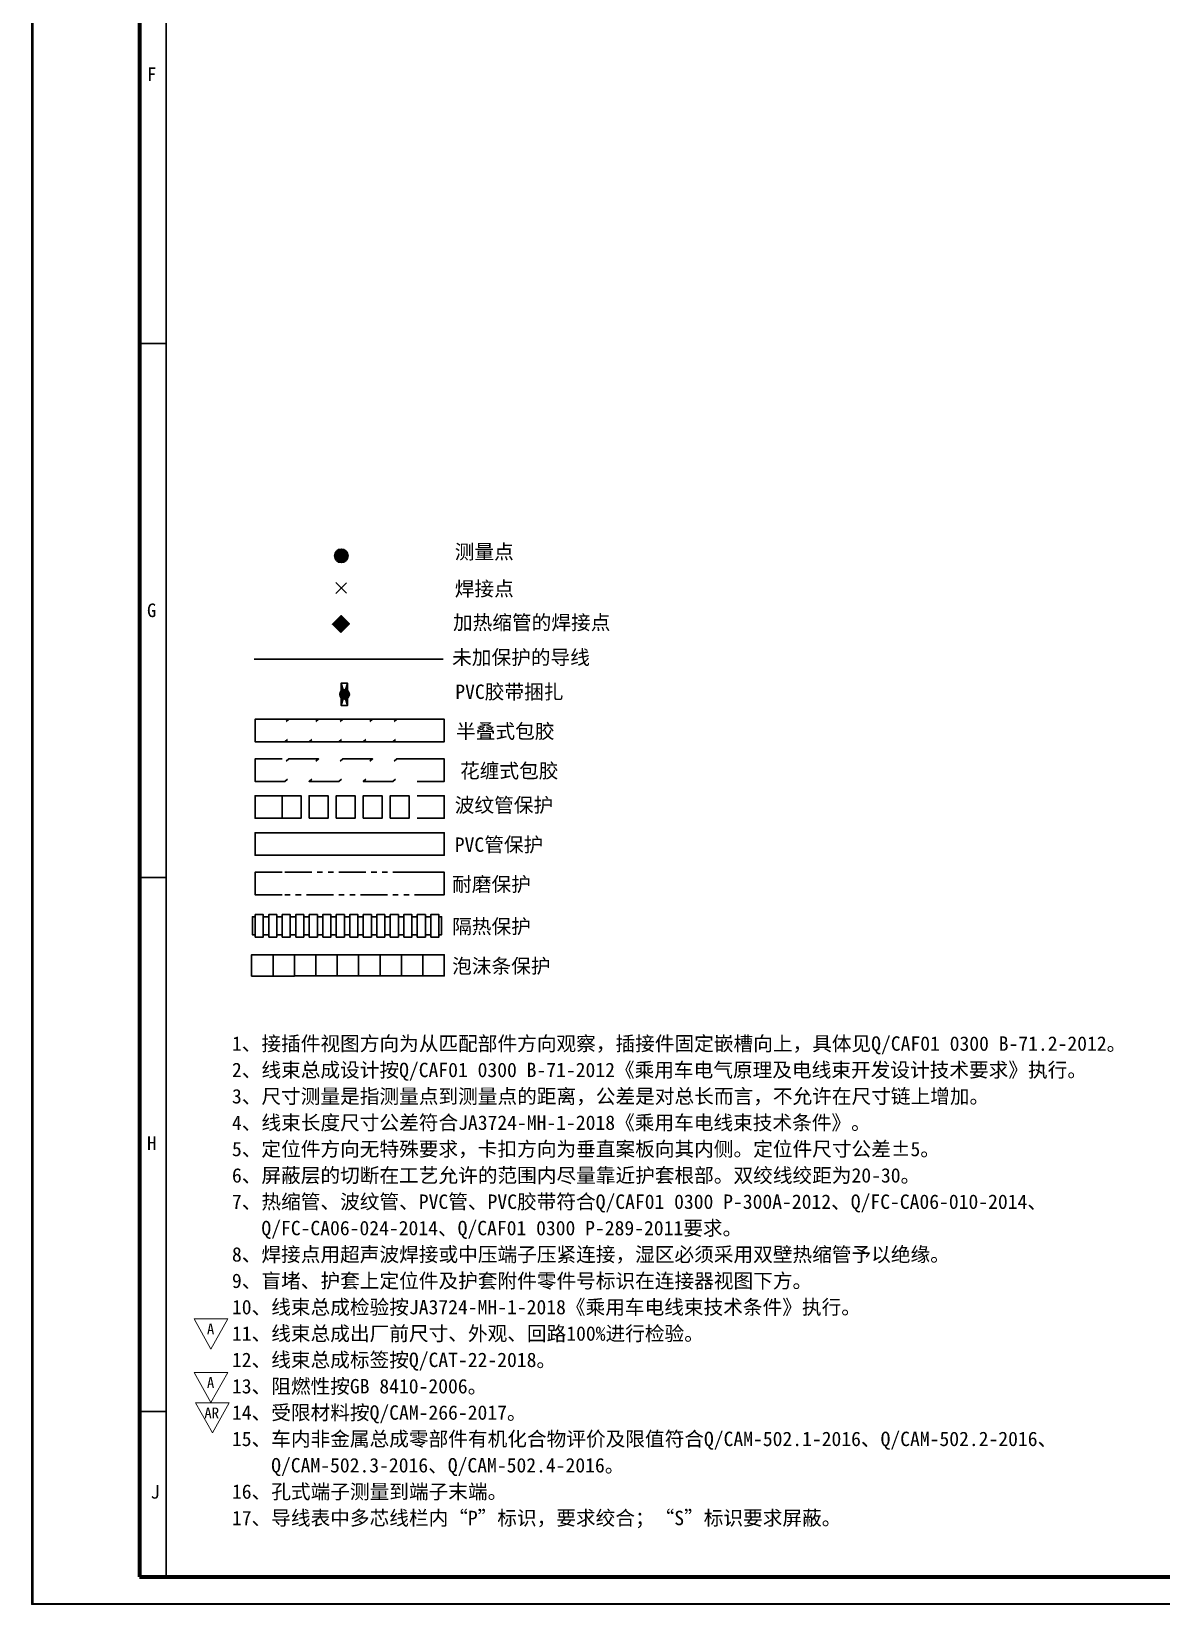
# Model space of a CAD drawing. Header units: millimetres. Extents: x 6 to 3615, y -854 to 0.
# Drawn here: x 6.3 to 220.5, y -851.3 to -553.2 of the extents above; entities that cross this region are included whole.
import ezdxf

# ---------------------------------------------------------------- set-up
doc = ezdxf.new("R2010")
doc.units = ezdxf.units.MM
doc.styles.add('4eff5b8b_Style', font='simfang.ttf')

msp = doc.modelspace()

# ---------------------------------------------------------------- hatches: boundary and pattern name
h = msp.add_hatch(color=256)
edge = h.paths.add_edge_path()
edge.add_arc((65.06, -652.59), 1.28, 0, 360)
h = msp.add_hatch(color=256)
edge = h.paths.add_edge_path()
edge.add_arc((65.06, -652.59), 1.28, 0, 360)
for points in [[(63.39, -665.55), (64.96, -667.12), (66.61, -665.47), (65.04, -663.9)], [(64.96, -667.12), (64.96, -667.12), (66.61, -665.47), (65.04, -663.9), (63.39, -665.55)]]:
    msp.add_hatch(color=256).paths.add_polyline_path(points)
h = msp.add_hatch(color=256)
edge = h.paths.add_edge_path()
edge.add_arc((65.68, -678.84), 0.909, 0, 360)
h = msp.add_hatch(color=256)
edge = h.paths.add_edge_path()
edge.add_arc((65.68, -678.84), 0.909, 0, 360)

# ---------------------------------------------------------------- linework, layer by layer
at = {"linetype": 'Continuous', "lineweight": 30}
for p, q in [((65.04, -663.9), (63.39, -665.55)), ((65.04, -663.9), (63.39, -665.55)), ((65.04, -663.9), (63.39, -665.55)), ((65.04, -663.9), (63.39, -665.55)), ((66.61, -665.47), (65.04, -663.9)), ((66.61, -665.47), (65.04, -663.9)), ((66.61, -665.47), (65.04, -663.9)), ((66.61, -665.47), (65.04, -663.9)), ((64.96, -667.12), (63.39, -665.55)), ((63.39, -665.55), (64.96, -667.12)), ((63.39, -665.55), (64.96, -667.12)), ((63.39, -665.55), (64.96, -667.12)), ((64.96, -667.12), (66.61, -665.47)), ((64.96, -667.12), (66.61, -665.47)), ((64.96, -667.12), (66.61, -665.47)), ((64.96, -667.12), (66.61, -665.47)), ((64.96, -667.12), (64.96, -667.12)), ((64.96, -667.12), (64.96, -667.12)), ((62.55, -698.06), (58.97, -698.06)), ((58.97, -698.06), (58.97, -702.32)), ((62.55, -702.32), (62.55, -698.06)), ((67.67, -698.06), (64.09, -698.06)), ((64.09, -698.06), (64.09, -702.32)), ((67.67, -702.32), (67.67, -698.06)), ((72.79, -698.06), (69.21, -698.06)), ((69.21, -698.06), (69.21, -702.32)), ((72.79, -702.32), (72.79, -698.06)), ((77.91, -698.06), (74.33, -698.06)), ((74.33, -698.06), (74.33, -702.32)), ((77.91, -702.32), (77.91, -698.06)), ((58.97, -702.32), (62.55, -702.32)), ((64.09, -702.32), (67.67, -702.32)), ((69.21, -702.32), (72.79, -702.32)), ((74.33, -702.32), (77.91, -702.32)), ((53.85, -705.06), (48.73, -705.06)), ((48.73, -705.06), (48.73, -709.33)), ((58.97, -705.06), (53.85, -705.06)), ((64.09, -705.06), (58.97, -705.06)), ((69.21, -705.06), (64.09, -705.06)), ((74.33, -705.06), (69.21, -705.06)), ((79.44, -705.06), (74.33, -705.06)), ((84.56, -705.06), (79.44, -705.06)), ((84.56, -709.33), (84.56, -705.06)), ((48.73, -709.33), (53.85, -709.33)), ((53.85, -709.33), (58.97, -709.33)), ((58.97, -709.33), (64.09, -709.33)), ((64.09, -709.33), (69.21, -709.33)), ((69.21, -709.33), (74.33, -709.33)), ((74.33, -709.33), (79.44, -709.33)), ((79.44, -709.33), (84.56, -709.33)), ((48.75, -724.83), (48.75, -720.56)), ((48.75, -720.56), (50.28, -720.56)), ((50.28, -720.56), (50.28, -724.83)), ((51.3, -724.83), (51.3, -720.56)), ((51.3, -720.56), (52.84, -720.56)), ((52.84, -720.56), (52.84, -724.83)), ((53.86, -724.83), (53.86, -720.56)), ((53.86, -720.56), (55.4, -720.56)), ((55.4, -720.56), (55.4, -724.83)), ((56.42, -724.83), (56.42, -720.56)), ((56.42, -720.56), (57.96, -720.56)), ((57.96, -720.56), (57.96, -724.83)), ((58.98, -724.83), (58.98, -720.56)), ((58.98, -720.56), (60.52, -720.56)), ((60.52, -720.56), (60.52, -724.83)), ((61.54, -724.83), (61.54, -720.56)), ((61.54, -720.56), (63.08, -720.56)), ((63.08, -720.56), (63.08, -724.83)), ((64.1, -724.83), (64.1, -720.56)), ((64.1, -720.56), (65.64, -720.56)), ((65.64, -720.56), (65.64, -724.83)), ((66.66, -724.83), (66.66, -720.56)), ((66.66, -720.56), (68.2, -720.56)), ((68.2, -720.56), (68.2, -724.83)), ((69.22, -724.83), (69.22, -720.56)), ((69.22, -720.56), (70.76, -720.56)), ((70.76, -720.56), (70.76, -724.83)), ((71.78, -724.83), (71.78, -720.56)), ((71.78, -720.56), (73.31, -720.56)), ((73.31, -720.56), (73.31, -724.83)), ((74.34, -724.83), (74.34, -720.56)), ((74.34, -720.56), (75.87, -720.56)), ((75.87, -720.56), (75.87, -724.83)), ((76.9, -724.83), (76.9, -720.56)), ((76.9, -720.56), (78.43, -720.56)), ((78.43, -720.56), (78.43, -724.83)), ((79.46, -724.83), (79.46, -720.56)), ((79.46, -720.56), (80.99, -720.56)), ((80.99, -720.56), (80.99, -724.83)), ((82.01, -724.83), (82.01, -720.56)), ((82.01, -720.56), (83.55, -720.56)), ((83.55, -720.56), (83.55, -724.83)), ((50.28, -724.83), (48.75, -724.83)), ((52.84, -724.83), (51.3, -724.83)), ((55.4, -724.83), (53.86, -724.83)), ((57.96, -724.83), (56.42, -724.83)), ((60.52, -724.83), (58.98, -724.83)), ((63.08, -724.83), (61.54, -724.83)), ((65.64, -724.83), (64.1, -724.83)), ((68.2, -724.83), (66.66, -724.83)), ((70.76, -724.83), (69.22, -724.83)), ((73.31, -724.83), (71.78, -724.83)), ((75.87, -724.83), (74.34, -724.83)), ((78.43, -724.83), (76.9, -724.83)), ((80.99, -724.83), (79.46, -724.83)), ((83.55, -724.83), (82.01, -724.83)), ((52.12, -728.19), (48.06, -728.19)), ((48.06, -728.19), (48.06, -732.22)), ((52.12, -732.22), (52.12, -728.19)), ((56.18, -728.19), (52.12, -728.19)), ((52.12, -728.19), (52.12, -732.22)), ((60.23, -728.18), (56.17, -728.18)), ((56.17, -728.18), (56.17, -732.21)), ((56.18, -732.22), (56.18, -728.19)), ((60.23, -732.21), (60.23, -728.18)), ((64.29, -728.18), (60.23, -728.18)), ((60.23, -728.18), (60.23, -732.21)), ((64.29, -732.21), (64.29, -728.18)), ((68.35, -728.18), (64.29, -728.18)), ((64.29, -728.18), (64.29, -732.21)), ((68.35, -732.21), (68.35, -728.18)), ((72.41, -728.18), (68.35, -728.18)), ((68.35, -728.18), (68.35, -732.21)), ((76.45, -728.18), (72.4, -728.18)), ((72.4, -728.18), (72.4, -732.2)), ((72.41, -732.21), (72.41, -728.18)), ((76.45, -732.2), (76.45, -728.18)), ((80.52, -728.18), (76.46, -728.18)), ((76.46, -728.18), (76.46, -732.2)), ((80.52, -732.2), (80.52, -728.18)), ((84.58, -728.18), (80.52, -728.18)), ((80.52, -728.18), (80.52, -732.2)), ((84.58, -732.2), (84.58, -728.18)), ((48.06, -732.22), (52.12, -732.22)), ((48.06, -732.22), (48.06, -732.22)), ((52.12, -732.22), (56.18, -732.22)), ((52.12, -732.22), (52.12, -732.22)), ((56.17, -732.21), (60.23, -732.21)), ((56.17, -732.21), (56.17, -732.21)), ((60.23, -732.21), (64.29, -732.21)), ((60.23, -732.21), (60.23, -732.21)), ((64.29, -732.21), (68.35, -732.21)), ((64.29, -732.21), (64.29, -732.21)), ((68.35, -732.21), (72.41, -732.21)), ((68.35, -732.21), (68.35, -732.21)), ((72.4, -732.2), (76.45, -732.2)), ((72.4, -732.2), (72.4, -732.2)), ((76.46, -732.2), (80.52, -732.2)), ((76.46, -732.2), (76.46, -732.2)), ((80.52, -732.2), (84.58, -732.2)), ((80.52, -732.2), (80.52, -732.2))]:
    msp.add_line(p, q, dxfattribs=at)
at = {"linetype": 'Continuous', "lineweight": 13}
for points in [[(6.35, 0), (6.35, -851.33)], [(6.55, -0.16), (6.55, -851.22)], [(31.89, -10.28), (31.89, -846.11)], [(31.9, -10.25), (31.9, -846.02)], [(37.19, -797.2), (43.54, -797.2), (40.36, -802.91), (37.19, -797.2)], [(37.19, -807.36), (43.54, -807.36), (40.36, -813.07), (37.19, -807.36)], [(37.46, -813.11), (43.8, -813.11), (40.63, -818.82), (37.46, -813.11)], [(6.35, -851.33), (3615.48, -851.33)]]:
    msp.add_lwpolyline(points, dxfattribs=at)
at = {"linetype": 'Continuous', "lineweight": 30}
for points in [[(6.59, -0.16), (6.59, -851.17)], [(31.9, -846.02), (31.9, -10.25)], [(31.89, -612.36), (26.83, -612.36)], [(64.02, -657.65), (66.06, -659.69)], [(64.02, -659.74), (66.06, -657.69)], [(48.56, -672.19), (84.39, -672.19)], [(65.06, -680.96), (66.23, -680.96), (66.23, -676.69)], [(66.23, -680.96), (65.06, -676.69), (65.06, -680.96), (66.23, -676.69), (65.06, -676.69)], [(58.97, -687.83), (53.85, -687.83), (48.73, -687.83), (48.73, -683.56), (53.85, -683.56), (58.97, -683.56), (64.09, -683.56), (69.21, -683.56), (74.33, -683.56), (79.44, -683.56), (84.56, -683.56), (84.56, -687.83), (79.44, -687.83), (74.33, -687.83), (69.21, -687.83)], [(55.13, -683.56), (54.62, -683.99)], [(60.76, -683.56), (60.25, -683.99)], [(65.37, -683.56), (64.86, -683.99)], [(71, -683.56), (70.49, -683.99)], [(75.6, -683.56), (75.09, -683.99)], [(54.36, -687.83), (54.88, -687.4)], [(69.72, -687.4), (69.21, -687.83), (64.09, -687.83), (58.97, -687.83), (59.48, -687.4)], [(64.6, -687.83), (65.11, -687.4)], [(74.84, -687.83), (75.35, -687.4)], [(53.85, -691.06), (48.73, -691.06), (48.73, -695.33), (53.85, -695.33), (54.36, -695.33), (54.88, -694.9)], [(60.25, -691.49), (60.76, -691.06), (58.97, -691.06), (55.13, -691.06), (54.62, -691.49)], [(70.49, -691.49), (71, -691.06), (69.21, -691.06), (65.37, -691.06), (64.86, -691.49)], [(79.44, -695.33), (84.56, -695.33), (84.56, -691.06), (79.44, -691.06), (75.6, -691.06), (75.09, -691.49)], [(65.11, -694.9), (64.6, -695.33), (64.09, -695.33), (58.97, -695.33), (59.48, -694.9)], [(75.35, -694.9), (74.84, -695.33), (74.33, -695.33), (69.21, -695.33), (69.72, -694.9)], [(53.85, -698.06), (48.73, -698.06), (48.73, -702.32), (53.85, -702.32), (57.43, -702.32), (57.43, -698.06), (53.85, -698.06), (53.85, -702.32)], [(79.44, -698.06), (84.56, -698.06), (84.56, -702.32), (79.44, -702.32)], [(31.89, -713.55), (26.83, -713.55)], [(53.85, -716.82), (48.73, -716.82), (48.73, -712.56), (53.85, -712.56)], [(54.36, -712.56), (58.97, -712.56), (59.48, -712.56)], [(60.51, -712.56), (61.53, -712.56)], [(62.55, -712.56), (63.58, -712.56)], [(64.6, -712.56), (69.21, -712.56), (69.72, -712.56)], [(70.74, -712.56), (71.77, -712.56)], [(72.79, -712.56), (73.81, -712.56)], [(78.93, -716.82), (79.44, -716.82), (84.56, -716.82), (84.56, -712.56), (79.44, -712.56), (74.84, -712.56)], [(54.36, -716.82), (55.39, -716.82)], [(56.41, -716.82), (57.43, -716.82)], [(58.46, -716.82), (58.97, -716.82), (63.58, -716.82)], [(64.6, -716.82), (65.62, -716.82)], [(66.65, -716.82), (67.67, -716.82)], [(68.7, -716.82), (69.21, -716.82), (73.81, -716.82)], [(74.84, -716.82), (75.86, -716.82)], [(76.89, -716.82), (77.91, -716.82)], [(48.75, -720.99), (48.23, -720.99), (48.23, -724.4), (48.75, -724.4)], [(50.28, -720.99), (51.3, -720.99)], [(52.84, -720.99), (53.35, -720.99), (53.86, -720.99)], [(55.4, -720.99), (56.42, -720.99)], [(57.96, -720.99), (58.47, -720.99), (58.98, -720.99)], [(60.52, -720.99), (61.54, -720.99)], [(63.08, -720.99), (63.59, -720.99), (64.1, -720.99)], [(65.64, -720.99), (66.66, -720.99)], [(68.2, -720.99), (68.71, -720.99), (69.22, -720.99)], [(70.76, -720.99), (71.78, -720.99)], [(73.31, -720.99), (73.83, -720.99), (74.34, -720.99)], [(75.87, -720.99), (76.9, -720.99)], [(78.43, -720.99), (78.94, -720.99), (79.46, -720.99)], [(80.99, -720.99), (82.01, -720.99)], [(83.55, -724.4), (84.06, -724.4), (84.06, -720.99), (83.55, -720.99)], [(50.28, -724.4), (51.3, -724.4)], [(52.84, -724.4), (53.35, -724.4), (53.86, -724.4)], [(55.4, -724.4), (56.42, -724.4)], [(57.96, -724.4), (58.47, -724.4), (58.98, -724.4)], [(60.52, -724.4), (61.54, -724.4)], [(63.08, -724.4), (63.59, -724.4), (64.1, -724.4)], [(65.64, -724.4), (66.66, -724.4)], [(68.2, -724.4), (68.71, -724.4), (69.22, -724.4)], [(70.76, -724.4), (71.78, -724.4)], [(73.31, -724.4), (73.83, -724.4), (74.34, -724.4)], [(75.87, -724.4), (76.9, -724.4)], [(78.43, -724.4), (78.94, -724.4), (79.46, -724.4)], [(80.99, -724.4), (82.01, -724.4)], [(31.89, -814.75), (26.83, -814.75)], [(1208.83, -851.17), (6.59, -851.17)]]:
    msp.add_lwpolyline(points, dxfattribs=at)
at = {"linetype": 'Continuous', "lineweight": 70}
for points in [[(26.83, -5.22), (26.83, -846.11)], [(26.83, -846.11), (3610.09, -846.11)]]:
    msp.add_lwpolyline(points, dxfattribs=at)
at = {"linetype": 'Continuous', "lineweight": 30}
for points in [[(64.96, -667.12), (66.61, -665.47), (65.04, -663.9), (63.39, -665.55), (64.96, -667.12)], [(58.97, -702.32), (62.55, -702.32), (62.55, -698.06), (58.97, -698.06)], [(64.09, -702.32), (67.67, -702.32), (67.67, -698.06), (64.09, -698.06)], [(69.21, -702.32), (72.79, -702.32), (72.79, -698.06), (69.21, -698.06)], [(74.33, -702.32), (77.91, -702.32), (77.91, -698.06), (74.33, -698.06)], [(58.97, -709.33), (64.09, -709.33), (69.21, -709.33), (74.33, -709.33), (79.44, -709.33), (84.56, -709.33), (84.56, -705.06), (79.44, -705.06), (74.33, -705.06), (69.21, -705.06), (64.09, -705.06), (58.97, -705.06), (53.85, -705.06), (48.73, -705.06), (48.73, -709.33), (53.85, -709.33)], [(48.75, -724.83), (48.75, -720.56), (50.28, -720.56), (50.28, -724.83)], [(51.3, -724.83), (51.3, -720.56), (52.84, -720.56), (52.84, -724.83)], [(53.86, -724.83), (53.86, -720.56), (55.4, -720.56), (55.4, -724.83)], [(56.42, -724.83), (56.42, -720.56), (57.96, -720.56), (57.96, -724.83)], [(58.98, -724.83), (58.98, -720.56), (60.52, -720.56), (60.52, -724.83)], [(61.54, -724.83), (61.54, -720.56), (63.08, -720.56), (63.08, -724.83)], [(64.1, -724.83), (64.1, -720.56), (65.64, -720.56), (65.64, -724.83)], [(66.66, -724.83), (66.66, -720.56), (68.2, -720.56), (68.2, -724.83)], [(69.22, -724.83), (69.22, -720.56), (70.76, -720.56), (70.76, -724.83)], [(71.78, -724.83), (71.78, -720.56), (73.31, -720.56), (73.31, -724.83)], [(74.34, -724.83), (74.34, -720.56), (75.87, -720.56), (75.87, -724.83)], [(76.9, -724.83), (76.9, -720.56), (78.43, -720.56), (78.43, -724.83)], [(79.46, -724.83), (79.46, -720.56), (80.99, -720.56), (80.99, -724.83)], [(82.01, -724.83), (82.01, -720.56), (83.55, -720.56), (83.55, -724.83)], [(48.06, -732.22), (52.12, -732.22), (52.12, -728.19), (48.06, -728.19), (48.06, -732.22)], [(52.12, -732.22), (56.18, -732.22), (56.18, -728.19), (52.12, -728.19), (52.12, -732.22)], [(56.17, -732.21), (60.23, -732.21), (60.23, -728.18), (56.17, -728.18), (56.17, -732.21)], [(60.23, -732.21), (64.29, -732.21), (64.29, -728.18), (60.23, -728.18), (60.23, -732.21)], [(64.29, -732.21), (68.35, -732.21), (68.35, -728.18), (64.29, -728.18), (64.29, -732.21)], [(68.35, -732.21), (72.41, -732.21), (72.41, -728.18), (68.35, -728.18), (68.35, -732.21)], [(72.4, -732.2), (76.45, -732.2), (76.45, -728.18), (72.4, -728.18), (72.4, -732.2)], [(76.46, -732.2), (80.52, -732.2), (80.52, -728.18), (76.46, -728.18), (76.46, -732.2)], [(80.52, -732.2), (84.58, -732.2), (84.58, -728.18), (80.52, -728.18), (80.52, -732.2)]]:
    msp.add_lwpolyline(points, close=True, dxfattribs=at)
for centre, radius in [((65.06, -652.59), 1.28), ((65.06, -652.59), 1.28), ((65.06, -652.59), 1.28), ((65.06, -652.59), 1.28), ((65.65, -678.83), 0.896), ((65.68, -678.84), 0.909), ((65.68, -678.84), 0.909), ((65.68, -678.84), 0.909), ((65.68, -678.84), 0.909)]:
    msp.add_circle(centre, radius, dxfattribs=at)

# ---------------------------------------------------------------- texts
at = {"linetype": 'Continuous', "style": '4eff5b8b_Style'}
for s, height, p in [('F', 2.58, (28.25, -562.6)), ('测量点', 2.734, (86.56, -653.19)), ('焊接点', 2.734, (86.56, -660.19)), ('G', 2.58, (28.25, -664.2)), ('加热缩管的焊接点', 2.734, (86.22, -666.58)), ('未加保护的导线', 2.734, (86.06, -673.19)), ('PVC胶带捆扎', 2.734, (86.66, -679.71)), ('半叠式包胶', 2.734, (86.81, -687.19)), ('花缠式包胶', 2.734, (87.56, -694.69)), ('波纹管保护', 2.734, (86.56, -701.19)), ('PVC管保护', 2.734, (86.56, -708.69)), ('耐磨保护', 2.734, (86.06, -716.19)), ('隔热保护', 2.734, (86.06, -724.19)), ('泡沫条保护', 2.734, (86.06, -731.69)), ('1、接插件视图方向为从匹配部件方向观察，插接件固定嵌槽向上，具体见Q/CAF01 0300 B-71.2-2012。', 2.7326, (44.34, -746.38)), ('2、线束总成设计按Q/CAF01 0300 B-71-2012《乘用车电气原理及电线束开发设计技术要求》执行。', 2.7326, (44.34, -751.38)), ('3、尺寸测量是指测量点到测量点的距离，公差是对总长而言，不允许在尺寸链上增加。', 2.7326, (44.34, -756.37)), ('4、线束长度尺寸公差符合JA3724-MH-1-2018《乘用车电线束技术条件》。', 2.7326, (44.34, -761.37)), ('H', 2.58, (28.25, -765.16)), ('5、定位件方向无特殊要求，卡扣方向为垂直案板向其内侧。定位件尺寸公差±5。', 2.7326, (44.34, -766.36)), ('6、屏蔽层的切断在工艺允许的范围内尽量靠近护套根部。双绞线绞距为20-30。', 2.7326, (44.34, -771.36)), ('7、热缩管、波纹管、PVC管、PVC胶带符合Q/CAF01 0300 P-300A-2012、Q/FC-CA06-010-2014、', 2.7326, (44.34, -776.35)), ('   Q/FC-CA06-024-2014、Q/CAF01 0300 P-289-2011要求。', 2.7326, (44.34, -781.35)), ('8、焊接点用超声波焊接或中压端子压紧连接，湿区必须采用双壁热缩管予以绝缘。', 2.7326, (44.34, -786.34)), ('9、盲堵、护套上定位件及护套附件零件号标识在连接器视图下方。', 2.7326, (44.34, -791.34)), ('10、线束总成检验按JA3724-MH-1-2018《乘用车电线束技术条件》执行。', 2.7326, (44.34, -796.33)), ('A', 2.05, (39.6, -800.13)), ('11、线束总成出厂前尺寸、外观、回路100%进行检验。', 2.7326, (44.34, -801.33)), ('12、线束总成标签按Q/CAT-22-2018。', 2.7326, (44.34, -806.32)), ('A', 2.05, (39.6, -810.29)), ('13、阻燃性按GB 8410-2006。', 2.7326, (44.34, -811.32)), ('14、受限材料按Q/CAM-266-2017。', 2.7326, (44.34, -816.31)), ('AR', 2.049, (39.11, -816.04)), ('15、车内非金属总成零部件有机化合物评价及限值符合Q/CAM-502.1-2016、Q/CAM-502.2-2016、', 2.7326, (44.34, -821.3)), ('    Q/CAM-502.3-2016、Q/CAM-502.4-2016。', 2.7326, (44.34, -826.3)), ('J', 2.58, (28.91, -831.26)), ('16、孔式端子测量到端子末端。', 2.7326, (44.34, -831.29)), ('17、导线表中多芯线栏内“P”标识，要求绞合；“S”标识要求屏蔽。', 2.7326, (44.34, -836.29))]:
    msp.add_text(s, height=height, dxfattribs=at).set_placement(p)

doc.saveas('drawing.dxf')
